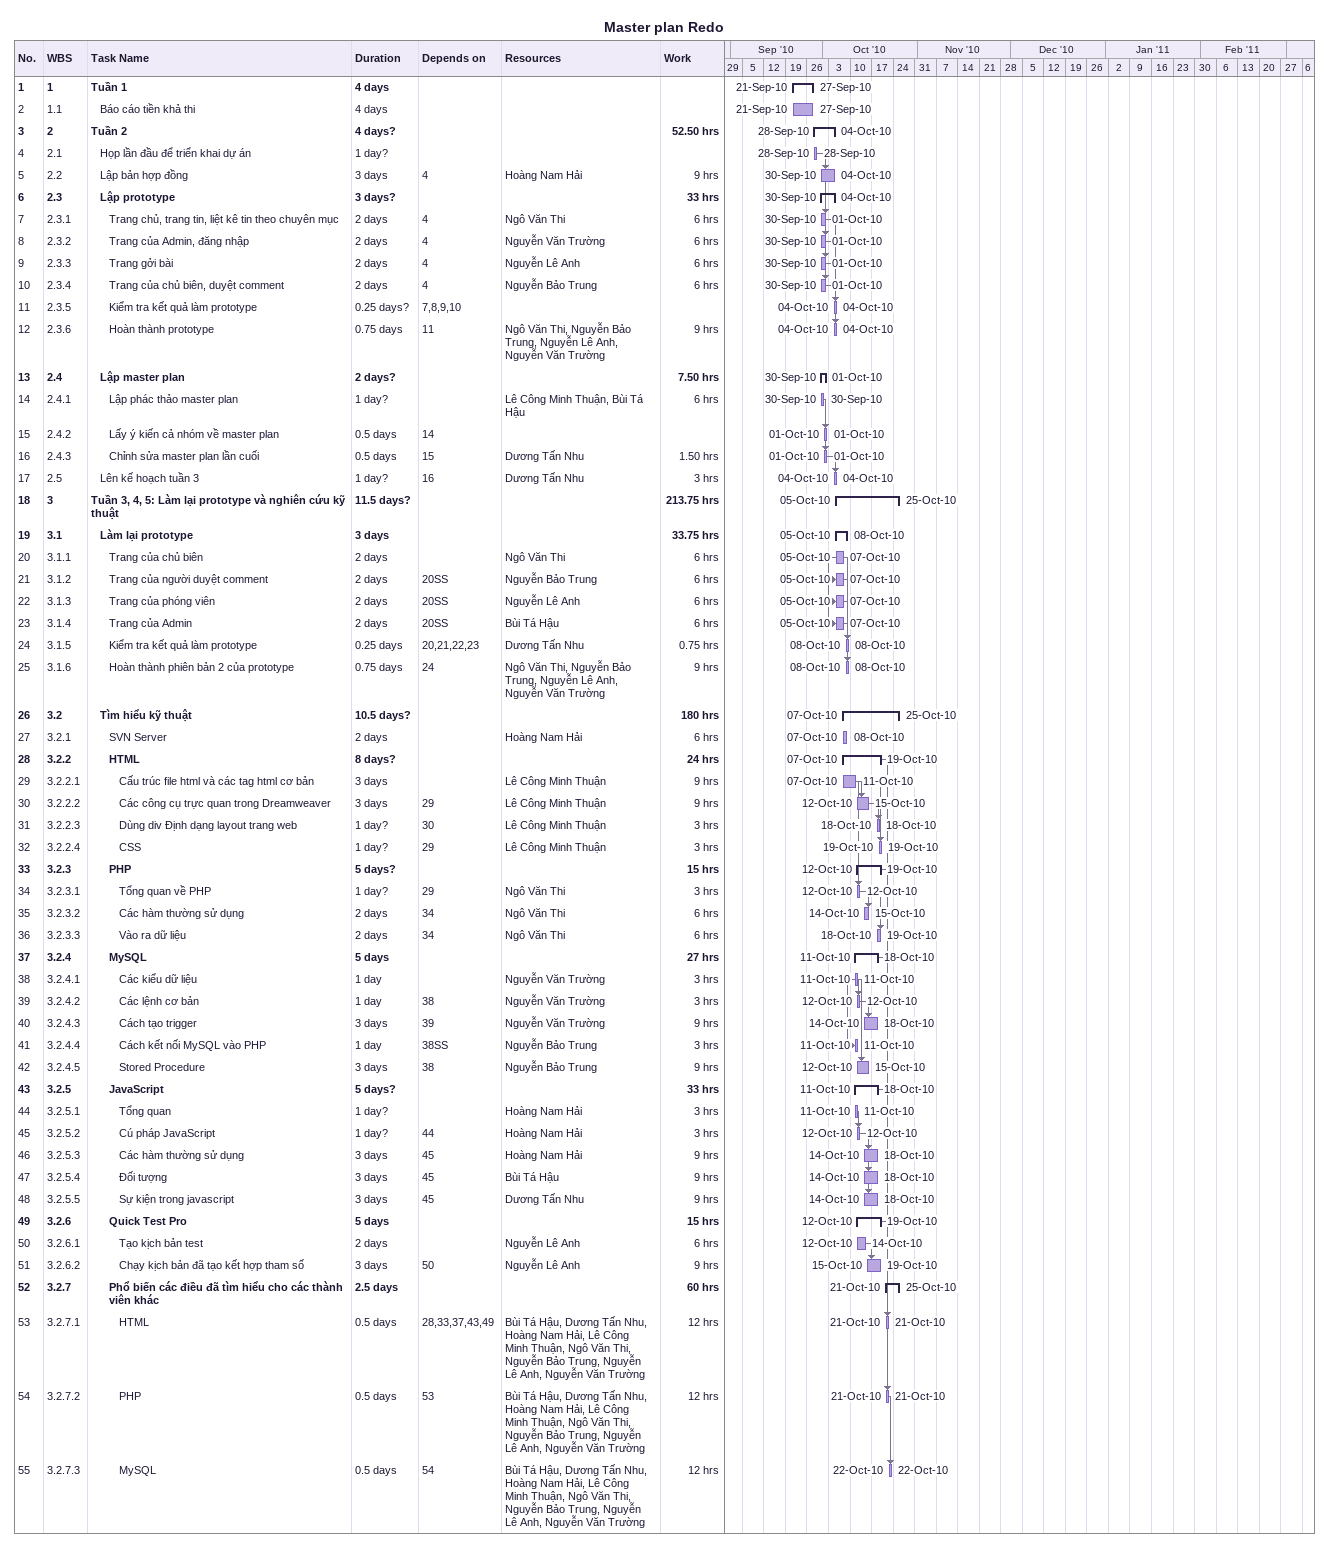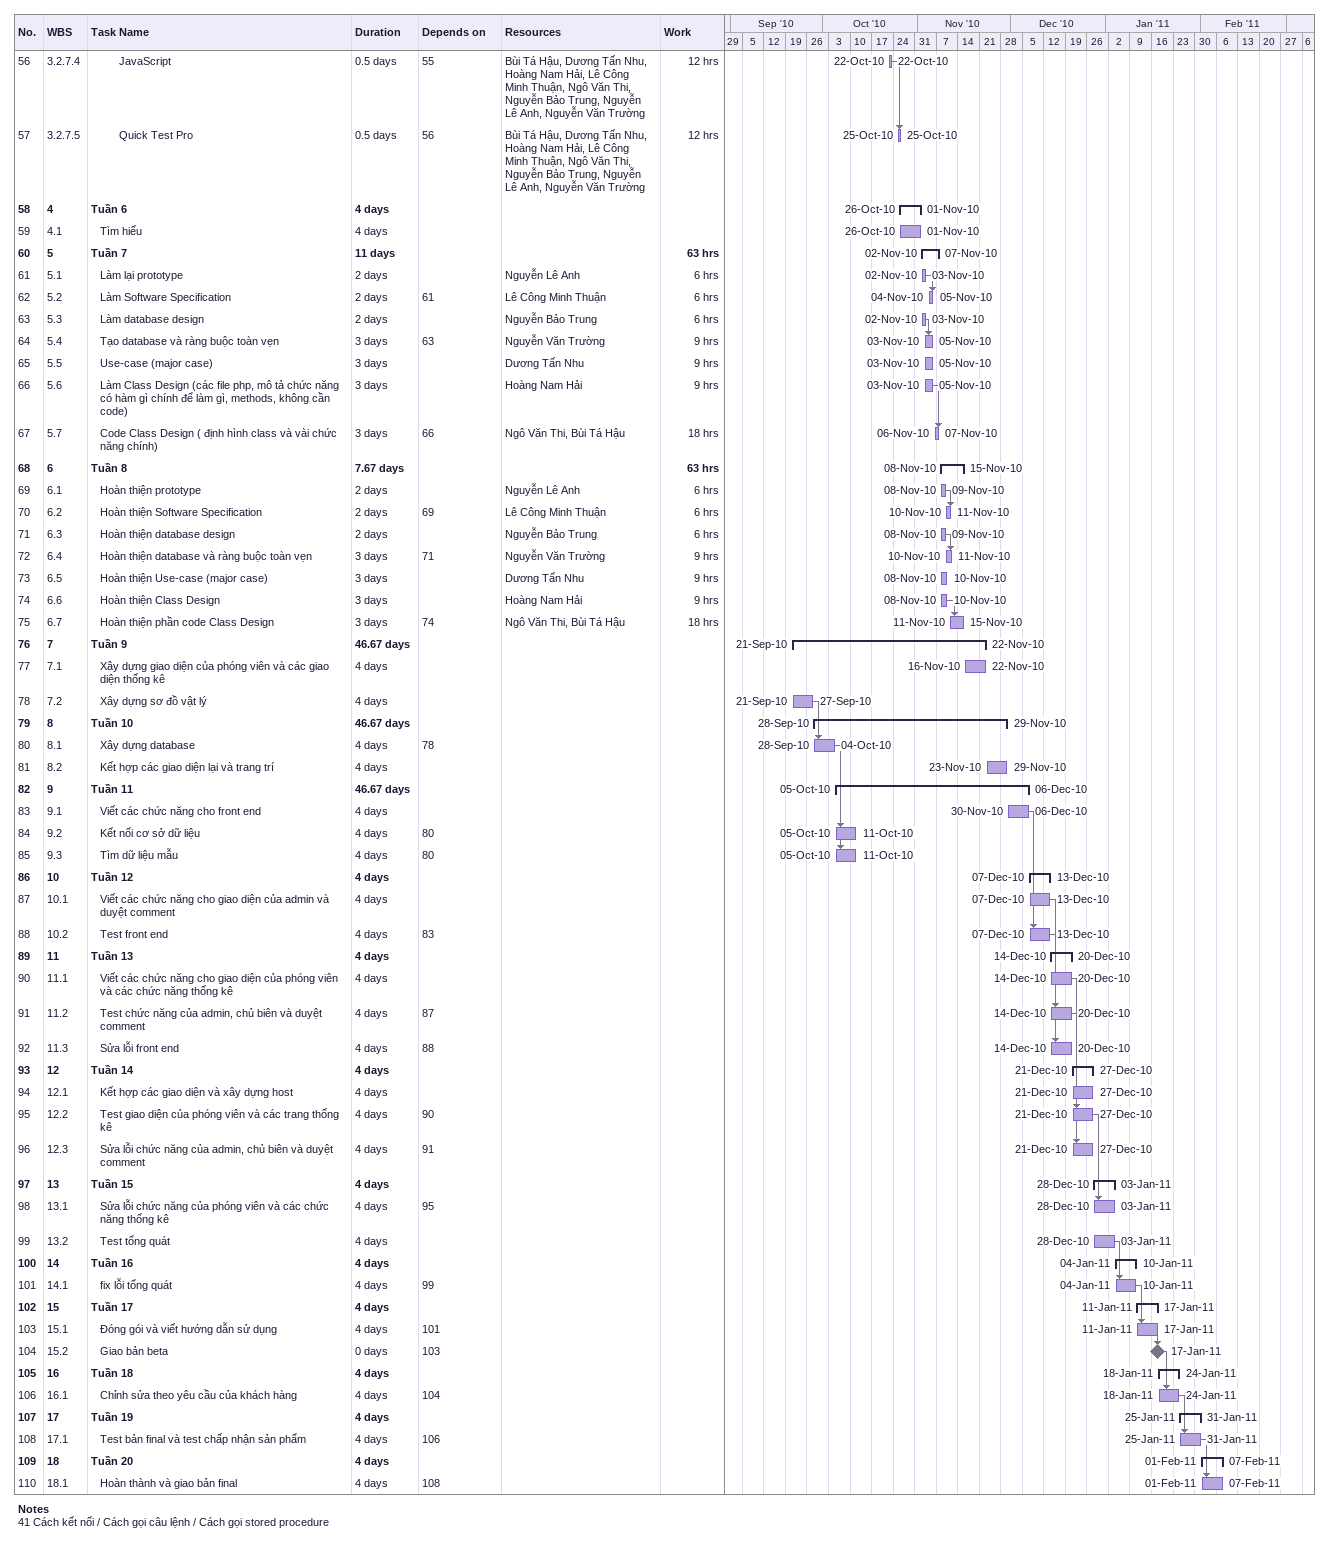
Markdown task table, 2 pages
Master plan Redo

| ID | WBS | Task | Duration | Start | Finish | Predecessors | Resources | Work (h) |
|---|---|---|---|---|---|---|---|---|
| 1 | 1 | **Tuần 1** | 4d | 2010-09-21 | 2010-09-27 |  |  |  |
| 2 | 1.1 | Báo cáo tiền khả thi | 4d | 2010-09-21 | 2010-09-27 |  |  |  |
| 3 | 2 | **Tuần 2** | 4d? | 2010-09-28 | 2010-10-04 |  |  | 52.50 |
| 4 | 2.1 | Họp lần đầu để triển khai dự án | 1d? | 2010-09-28 | 2010-09-28 |  |  |  |
| 5 | 2.2 | Lập bản hợp đồng | 3d | 2010-09-30 | 2010-10-04 | 4 | Hoàng Nam Hải | 9 |
| 6 | 2.3 | **Lập prototype** | 3d? | 2010-09-30 | 2010-10-04 |  |  | 33 |
| 7 | 2.3.1 | Trang chủ, trang tin, liệt kê tin theo chuyên mục | 2d | 2010-09-30 | 2010-10-01 | 4 | Ngô Văn Thi | 6 |
| 8 | 2.3.2 | Trang của Admin, đăng nhập | 2d | 2010-09-30 | 2010-10-01 | 4 | Nguyễn Văn Trường | 6 |
| 9 | 2.3.3 | Trang gởi bài | 2d | 2010-09-30 | 2010-10-01 | 4 | Nguyễn Lê Anh | 6 |
| 10 | 2.3.4 | Trang của chủ biên, duyệt comment | 2d | 2010-09-30 | 2010-10-01 | 4 | Nguyễn Bảo Trung | 6 |
| 11 | 2.3.5 | Kiểm tra kết quả làm prototype | 0.25d? | 2010-10-04 | 2010-10-04 | 7, 8, 9, 10 |  |  |
| 12 | 2.3.6 | Hoàn thành prototype | 0.75d | 2010-10-04 | 2010-10-04 | 11 | Ngô Văn Thi, Nguyễn Bảo Trung, Nguyễn Lê Anh, Nguyễn Văn Trường | 9 |
| 13 | 2.4 | **Lập master plan** | 2d? | 2010-09-30 | 2010-10-01 |  |  | 7.50 |
| 14 | 2.4.1 | Lập phác thảo master plan | 1d? | 2010-09-30 | 2010-09-30 |  | Lê Công Minh Thuận, Bùi Tá Hậu | 6 |
| 15 | 2.4.2 | Lấy ý kiến cả nhóm về master plan | 0.5d | 2010-10-01 | 2010-10-01 | 14 |  |  |
| 16 | 2.4.3 | Chỉnh sửa master plan lần cuối | 0.5d | 2010-10-01 | 2010-10-01 | 15 | Dương Tấn Nhu | 1.50 |
| 17 | 2.5 | Lên kế hoạch tuần 3 | 1d? | 2010-10-04 | 2010-10-04 | 16 | Dương Tấn Nhu | 3 |
| 18 | 3 | **Tuần 3, 4, 5: Làm lại prototype và nghiên cứu kỹ thuật** | 11.5d? | 2010-10-05 | 2010-10-25 |  |  | 213.75 |
| 19 | 3.1 | **Làm lại prototype** | 3d | 2010-10-05 | 2010-10-08 |  |  | 33.75 |
| 20 | 3.1.1 | Trang của chủ biên | 2d | 2010-10-05 | 2010-10-07 |  | Ngô Văn Thi | 6 |
| 21 | 3.1.2 | Trang của người duyệt comment | 2d | 2010-10-05 | 2010-10-07 | 20SS | Nguyễn Bảo Trung | 6 |
| 22 | 3.1.3 | Trang của phóng viên | 2d | 2010-10-05 | 2010-10-07 | 20SS | Nguyễn Lê Anh | 6 |
| 23 | 3.1.4 | Trang của Admin | 2d | 2010-10-05 | 2010-10-07 | 20SS | Bùi Tá Hậu | 6 |
| 24 | 3.1.5 | Kiểm tra kết quả làm prototype | 0.25d | 2010-10-08 | 2010-10-08 | 20, 21, 22, 23 | Dương Tấn Nhu | 0.75 |
| 25 | 3.1.6 | Hoàn thành phiên bản 2 của prototype | 0.75d | 2010-10-08 | 2010-10-08 | 24 | Ngô Văn Thi, Nguyễn Bảo Trung, Nguyễn Lê Anh, Nguyễn Văn Trường | 9 |
| 26 | 3.2 | **Tìm hiểu kỹ thuật** | 10.5d? | 2010-10-07 | 2010-10-25 |  |  | 180 |
| 27 | 3.2.1 | SVN Server | 2d | 2010-10-07 | 2010-10-08 |  | Hoàng Nam Hải | 6 |
| 28 | 3.2.2 | **HTML** | 8d? | 2010-10-07 | 2010-10-19 |  |  | 24 |
| 29 | 3.2.2.1 | Cấu trúc file html và các tag html cơ bản | 3d | 2010-10-07 | 2010-10-11 |  | Lê Công Minh Thuận | 9 |
| 30 | 3.2.2.2 | Các công cụ trực quan trong Dreamweaver | 3d | 2010-10-12 | 2010-10-15 | 29 | Lê Công Minh Thuận | 9 |
| 31 | 3.2.2.3 | Dùng div Định dạng layout trang web | 1d? | 2010-10-18 | 2010-10-18 | 30 | Lê Công Minh Thuận | 3 |
| 32 | 3.2.2.4 | CSS | 1d? | 2010-10-19 | 2010-10-19 | 29 | Lê Công Minh Thuận | 3 |
| 33 | 3.2.3 | **PHP** | 5d? | 2010-10-12 | 2010-10-19 |  |  | 15 |
| 34 | 3.2.3.1 | Tổng quan về PHP | 1d? | 2010-10-12 | 2010-10-12 | 29 | Ngô Văn Thi | 3 |
| 35 | 3.2.3.2 | Các hàm thường sử dụng | 2d | 2010-10-14 | 2010-10-15 | 34 | Ngô Văn Thi | 6 |
| 36 | 3.2.3.3 | Vào ra dữ liệu | 2d | 2010-10-18 | 2010-10-19 | 34 | Ngô Văn Thi | 6 |
| 37 | 3.2.4 | **MySQL** | 5d | 2010-10-11 | 2010-10-18 |  |  | 27 |
| 38 | 3.2.4.1 | Các kiểu dữ liệu | 1d | 2010-10-11 | 2010-10-11 |  | Nguyễn Văn Trường | 3 |
| 39 | 3.2.4.2 | Các lệnh cơ bản | 1d | 2010-10-12 | 2010-10-12 | 38 | Nguyễn Văn Trường | 3 |
| 40 | 3.2.4.3 | Cách tạo trigger | 3d | 2010-10-14 | 2010-10-18 | 39 | Nguyễn Văn Trường | 9 |
| 41 | 3.2.4.4 | Cách kết nối MySQL vào PHP | 1d | 2010-10-11 | 2010-10-11 | 38SS | Nguyễn Bảo Trung | 3 |
| 42 | 3.2.4.5 | Stored Procedure | 3d | 2010-10-12 | 2010-10-15 | 38 | Nguyễn Bảo Trung | 9 |
| 43 | 3.2.5 | **JavaScript** | 5d? | 2010-10-11 | 2010-10-18 |  |  | 33 |
| 44 | 3.2.5.1 | Tổng quan | 1d? | 2010-10-11 | 2010-10-11 |  | Hoàng Nam Hải | 3 |
| 45 | 3.2.5.2 | Cú pháp JavaScript | 1d? | 2010-10-12 | 2010-10-12 | 44 | Hoàng Nam Hải | 3 |
| 46 | 3.2.5.3 | Các hàm thường sử dụng | 3d | 2010-10-14 | 2010-10-18 | 45 | Hoàng Nam Hải | 9 |
| 47 | 3.2.5.4 | Đối tượng | 3d | 2010-10-14 | 2010-10-18 | 45 | Bùi Tá Hậu | 9 |
| 48 | 3.2.5.5 | Sự kiện trong javascript | 3d | 2010-10-14 | 2010-10-18 | 45 | Dương Tấn Nhu | 9 |
| 49 | 3.2.6 | **Quick Test Pro** | 5d | 2010-10-12 | 2010-10-19 |  |  | 15 |
| 50 | 3.2.6.1 | Tạo kịch bản test | 2d | 2010-10-12 | 2010-10-14 |  | Nguyễn Lê Anh | 6 |
| 51 | 3.2.6.2 | Chạy kịch bản đã tạo kết hợp tham số | 3d | 2010-10-15 | 2010-10-19 | 50 | Nguyễn Lê Anh | 9 |
| 52 | 3.2.7 | **Phổ biến các điều đã tìm hiểu cho các thành viên khác** | 2.5d | 2010-10-21 | 2010-10-25 |  |  | 60 |
| 53 | 3.2.7.1 | HTML | 0.5d | 2010-10-21 | 2010-10-21 | 28, 33, 37, 43, 49 | Bùi Tá Hậu, Dương Tấn Nhu, Hoàng Nam Hải, Lê Công Minh Thuận, Ngô Văn Thi, Nguyễn Bảo Trung, Nguyễn Lê Anh, Nguyễn Văn Trường | 12 |
| 54 | 3.2.7.2 | PHP | 0.5d | 2010-10-21 | 2010-10-21 | 53 | Bùi Tá Hậu, Dương Tấn Nhu, Hoàng Nam Hải, Lê Công Minh Thuận, Ngô Văn Thi, Nguyễn Bảo Trung, Nguyễn Lê Anh, Nguyễn Văn Trường | 12 |
| 55 | 3.2.7.3 | MySQL | 0.5d | 2010-10-22 | 2010-10-22 | 54 | Bùi Tá Hậu, Dương Tấn Nhu, Hoàng Nam Hải, Lê Công Minh Thuận, Ngô Văn Thi, Nguyễn Bảo Trung, Nguyễn Lê Anh, Nguyễn Văn Trường | 12 |
| 56 | 3.2.7.4 | JavaScript | 0.5d | 2010-10-22 | 2010-10-22 | 55 | Bùi Tá Hậu, Dương Tấn Nhu, Hoàng Nam Hải, Lê Công Minh Thuận, Ngô Văn Thi, Nguyễn Bảo Trung, Nguyễn Lê Anh, Nguyễn Văn Trường | 12 |
| 57 | 3.2.7.5 | Quick Test Pro | 0.5d | 2010-10-25 | 2010-10-25 | 56 | Bùi Tá Hậu, Dương Tấn Nhu, Hoàng Nam Hải, Lê Công Minh Thuận, Ngô Văn Thi, Nguyễn Bảo Trung, Nguyễn Lê Anh, Nguyễn Văn Trường | 12 |
| 58 | 4 | **Tuần 6** | 4d | 2010-10-26 | 2010-11-01 |  |  |  |
| 59 | 4.1 | Tìm hiểu | 4d | 2010-10-26 | 2010-11-01 |  |  |  |
| 60 | 5 | **Tuần 7** | 11d | 2010-11-02 | 2010-11-07 |  |  | 63 |
| 61 | 5.1 | Làm lại prototype | 2d | 2010-11-02 | 2010-11-03 |  | Nguyễn Lê Anh | 6 |
| 62 | 5.2 | Làm Software Specification | 2d | 2010-11-04 | 2010-11-05 | 61 | Lê Công Minh Thuận | 6 |
| 63 | 5.3 | Làm database design | 2d | 2010-11-02 | 2010-11-03 |  | Nguyễn Bảo Trung | 6 |
| 64 | 5.4 | Tạo database và ràng buộc toàn vẹn | 3d | 2010-11-03 | 2010-11-05 | 63 | Nguyễn Văn Trường | 9 |
| 65 | 5.5 | Use-case (major case) | 3d | 2010-11-03 | 2010-11-05 |  | Dương Tấn Nhu | 9 |
| 66 | 5.6 | Làm Class Design (các file php, mô tả chức năng có hàm gì chính để làm gì, methods, không cần code) | 3d | 2010-11-03 | 2010-11-05 |  | Hoàng Nam Hải | 9 |
| 67 | 5.7 | Code Class Design ( định hình class và vài chức năng chính) | 3d | 2010-11-06 | 2010-11-07 | 66 | Ngô Văn Thi, Bùi Tá Hậu | 18 |
| 68 | 6 | **Tuần 8** | 7.67d | 2010-11-08 | 2010-11-15 |  |  | 63 |
| 69 | 6.1 | Hoàn thiện prototype | 2d | 2010-11-08 | 2010-11-09 |  | Nguyễn Lê Anh | 6 |
| 70 | 6.2 | Hoàn thiện Software Specification | 2d | 2010-11-10 | 2010-11-11 | 69 | Lê Công Minh Thuận | 6 |
| 71 | 6.3 | Hoàn thiện database design | 2d | 2010-11-08 | 2010-11-09 |  | Nguyễn Bảo Trung | 6 |
| 72 | 6.4 | Hoàn thiện database và ràng buộc toàn vẹn | 3d | 2010-11-10 | 2010-11-11 | 71 | Nguyễn Văn Trường | 9 |
| 73 | 6.5 | Hoàn thiện Use-case (major case) | 3d | 2010-11-08 | 2010-11-10 |  | Dương Tấn Nhu | 9 |
| 74 | 6.6 | Hoàn thiện Class Design | 3d | 2010-11-08 | 2010-11-10 |  | Hoàng Nam Hải | 9 |
| 75 | 6.7 | Hoàn thiện phần code Class Design | 3d | 2010-11-11 | 2010-11-15 | 74 | Ngô Văn Thi, Bùi Tá Hậu | 18 |
| 76 | 7 | **Tuần 9** | 46.67d | 2010-09-21 | 2010-11-22 |  |  |  |
| 77 | 7.1 | Xây dựng giao diện của phóng viên và các giao diện thống kê | 4d | 2010-11-16 | 2010-11-22 |  |  |  |
| 78 | 7.2 | Xây dựng sơ đồ vật lý | 4d | 2010-09-21 | 2010-09-27 |  |  |  |
| 79 | 8 | **Tuần 10** | 46.67d | 2010-09-28 | 2010-11-29 |  |  |  |
| 80 | 8.1 | Xây dựng database | 4d | 2010-09-28 | 2010-10-04 | 78 |  |  |
| 81 | 8.2 | Kết hợp các giao diện lại và trang trí | 4d | 2010-11-23 | 2010-11-29 |  |  |  |
| 82 | 9 | **Tuần 11** | 46.67d | 2010-10-05 | 2010-12-06 |  |  |  |
| 83 | 9.1 | Viết các chức năng cho front end | 4d | 2010-11-30 | 2010-12-06 |  |  |  |
| 84 | 9.2 | Kết nối cơ sở dữ liệu | 4d | 2010-10-05 | 2010-10-11 | 80 |  |  |
| 85 | 9.3 | Tìm dữ liệu mẫu | 4d | 2010-10-05 | 2010-10-11 | 80 |  |  |
| 86 | 10 | **Tuần 12** | 4d | 2010-12-07 | 2010-12-13 |  |  |  |
| 87 | 10.1 | Viết các chức năng cho giao diện của admin và duyệt comment | 4d | 2010-12-07 | 2010-12-13 |  |  |  |
| 88 | 10.2 | Test front end | 4d | 2010-12-07 | 2010-12-13 | 83 |  |  |
| 89 | 11 | **Tuần 13** | 4d | 2010-12-14 | 2010-12-20 |  |  |  |
| 90 | 11.1 | Viết các chức năng cho giao diện của phóng viên và các chức năng thống kê | 4d | 2010-12-14 | 2010-12-20 |  |  |  |
| 91 | 11.2 | Test chức năng của admin, chủ biên và duyệt comment | 4d | 2010-12-14 | 2010-12-20 | 87 |  |  |
| 92 | 11.3 | Sửa lỗi front end | 4d | 2010-12-14 | 2010-12-20 | 88 |  |  |
| 93 | 12 | **Tuần 14** | 4d | 2010-12-21 | 2010-12-27 |  |  |  |
| 94 | 12.1 | Kết hợp các giao diện và xây dựng host | 4d | 2010-12-21 | 2010-12-27 |  |  |  |
| 95 | 12.2 | Test giao diện của phóng viên và các trang thống kê | 4d | 2010-12-21 | 2010-12-27 | 90 |  |  |
| 96 | 12.3 | Sửa lỗi chức năng của admin, chủ biên và duyệt comment | 4d | 2010-12-21 | 2010-12-27 | 91 |  |  |
| 97 | 13 | **Tuần 15** | 4d | 2010-12-28 | 2011-01-03 |  |  |  |
| 98 | 13.1 | Sửa lỗi chức năng của phóng viên và các chức năng thống kê | 4d | 2010-12-28 | 2011-01-03 | 95 |  |  |
| 99 | 13.2 | Test tổng quát | 4d | 2010-12-28 | 2011-01-03 |  |  |  |
| 100 | 14 | **Tuần 16** | 4d | 2011-01-04 | 2011-01-10 |  |  |  |
| 101 | 14.1 | fix lỗi tổng quát | 4d | 2011-01-04 | 2011-01-10 | 99 |  |  |
| 102 | 15 | **Tuần 17** | 4d | 2011-01-11 | 2011-01-17 |  |  |  |
| 103 | 15.1 | Đóng gói và viết hướng dẫn sử dụng | 4d | 2011-01-11 | 2011-01-17 | 101 |  |  |
| 104 | 15.2 | Giao bản beta | 0d | 2011-01-17 | 2011-01-17 | 103 |  |  |
| 105 | 16 | **Tuần 18** | 4d | 2011-01-18 | 2011-01-24 |  |  |  |
| 106 | 16.1 | Chỉnh sửa theo yêu cầu của khách hàng | 4d | 2011-01-18 | 2011-01-24 | 104 |  |  |
| 107 | 17 | **Tuần 19** | 4d | 2011-01-25 | 2011-01-31 |  |  |  |
| 108 | 17.1 | Test bản final và test chấp nhận sản phẩm | 4d | 2011-01-25 | 2011-01-31 | 106 |  |  |
| 109 | 18 | **Tuần 20** | 4d | 2011-02-01 | 2011-02-07 |  |  |  |
| 110 | 18.1 | Hoàn thành và giao bản final | 4d | 2011-02-01 | 2011-02-07 | 108 |  |  |

Notes
- 41: Cách kết nối / Cách gọi câu lệnh / Cách gọi stored procedure
